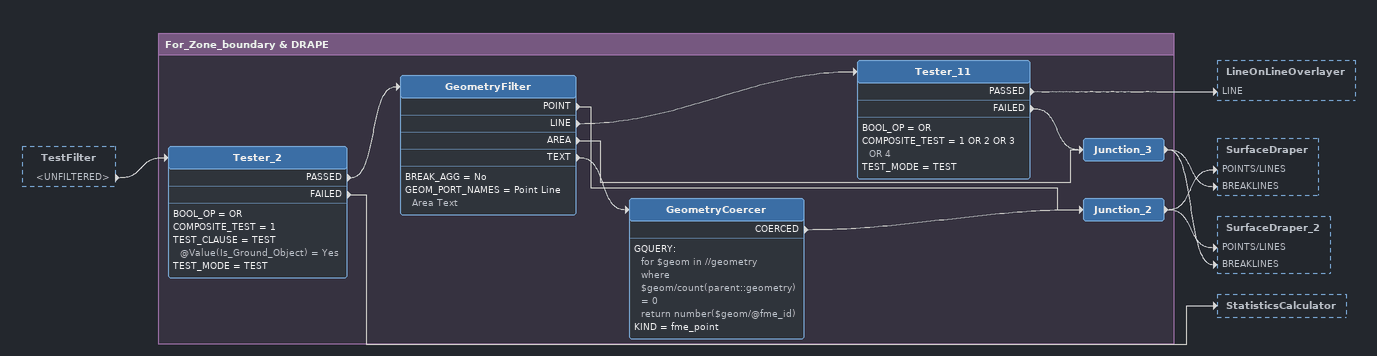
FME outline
TestFilter [outside]
    <UNFILTERED> -> Tester_2

Bookmark: For_Zone_boundary & DRAPE
Tester_2
    BOOL_OP = OR
    COMPOSITE_TEST = 1
    TEST_CLAUSE = TEST @Value(Is_Ground_Object) = Yes
    TEST_MODE = TEST
    PASSED -> GeometryFilter
    FAILED -> StatisticsCalculator
GeometryFilter
    BREAK_AGG = No
    GEOM_PORT_NAMES = Point Line Area Text
    POINT -> Junction_2
    LINE -> Tester_11
    AREA -> Junction_3
    TEXT -> GeometryCoercer
Tester_11
    BOOL_OP = OR
    COMPOSITE_TEST = 1 OR 2 OR 3 OR 4
    TEST_MODE = TEST
    PASSED -> LineOnLineOverlayer [LINE]
    FAILED -> Junction_3
Junction_3
    -> SurfaceDraper [BREAKLINES]
    -> SurfaceDraper_2 [BREAKLINES]
GeometryCoercer
    GQUERY:
      for $geom in //geometry
      where $geom/count(parent::geometry) = 0
      return number($geom/@fme_id)
    KIND = fme_point
    COERCED -> Junction_2
Junction_2
    -> SurfaceDraper [POINTS/LINES]
    -> SurfaceDraper_2 [POINTS/LINES]
